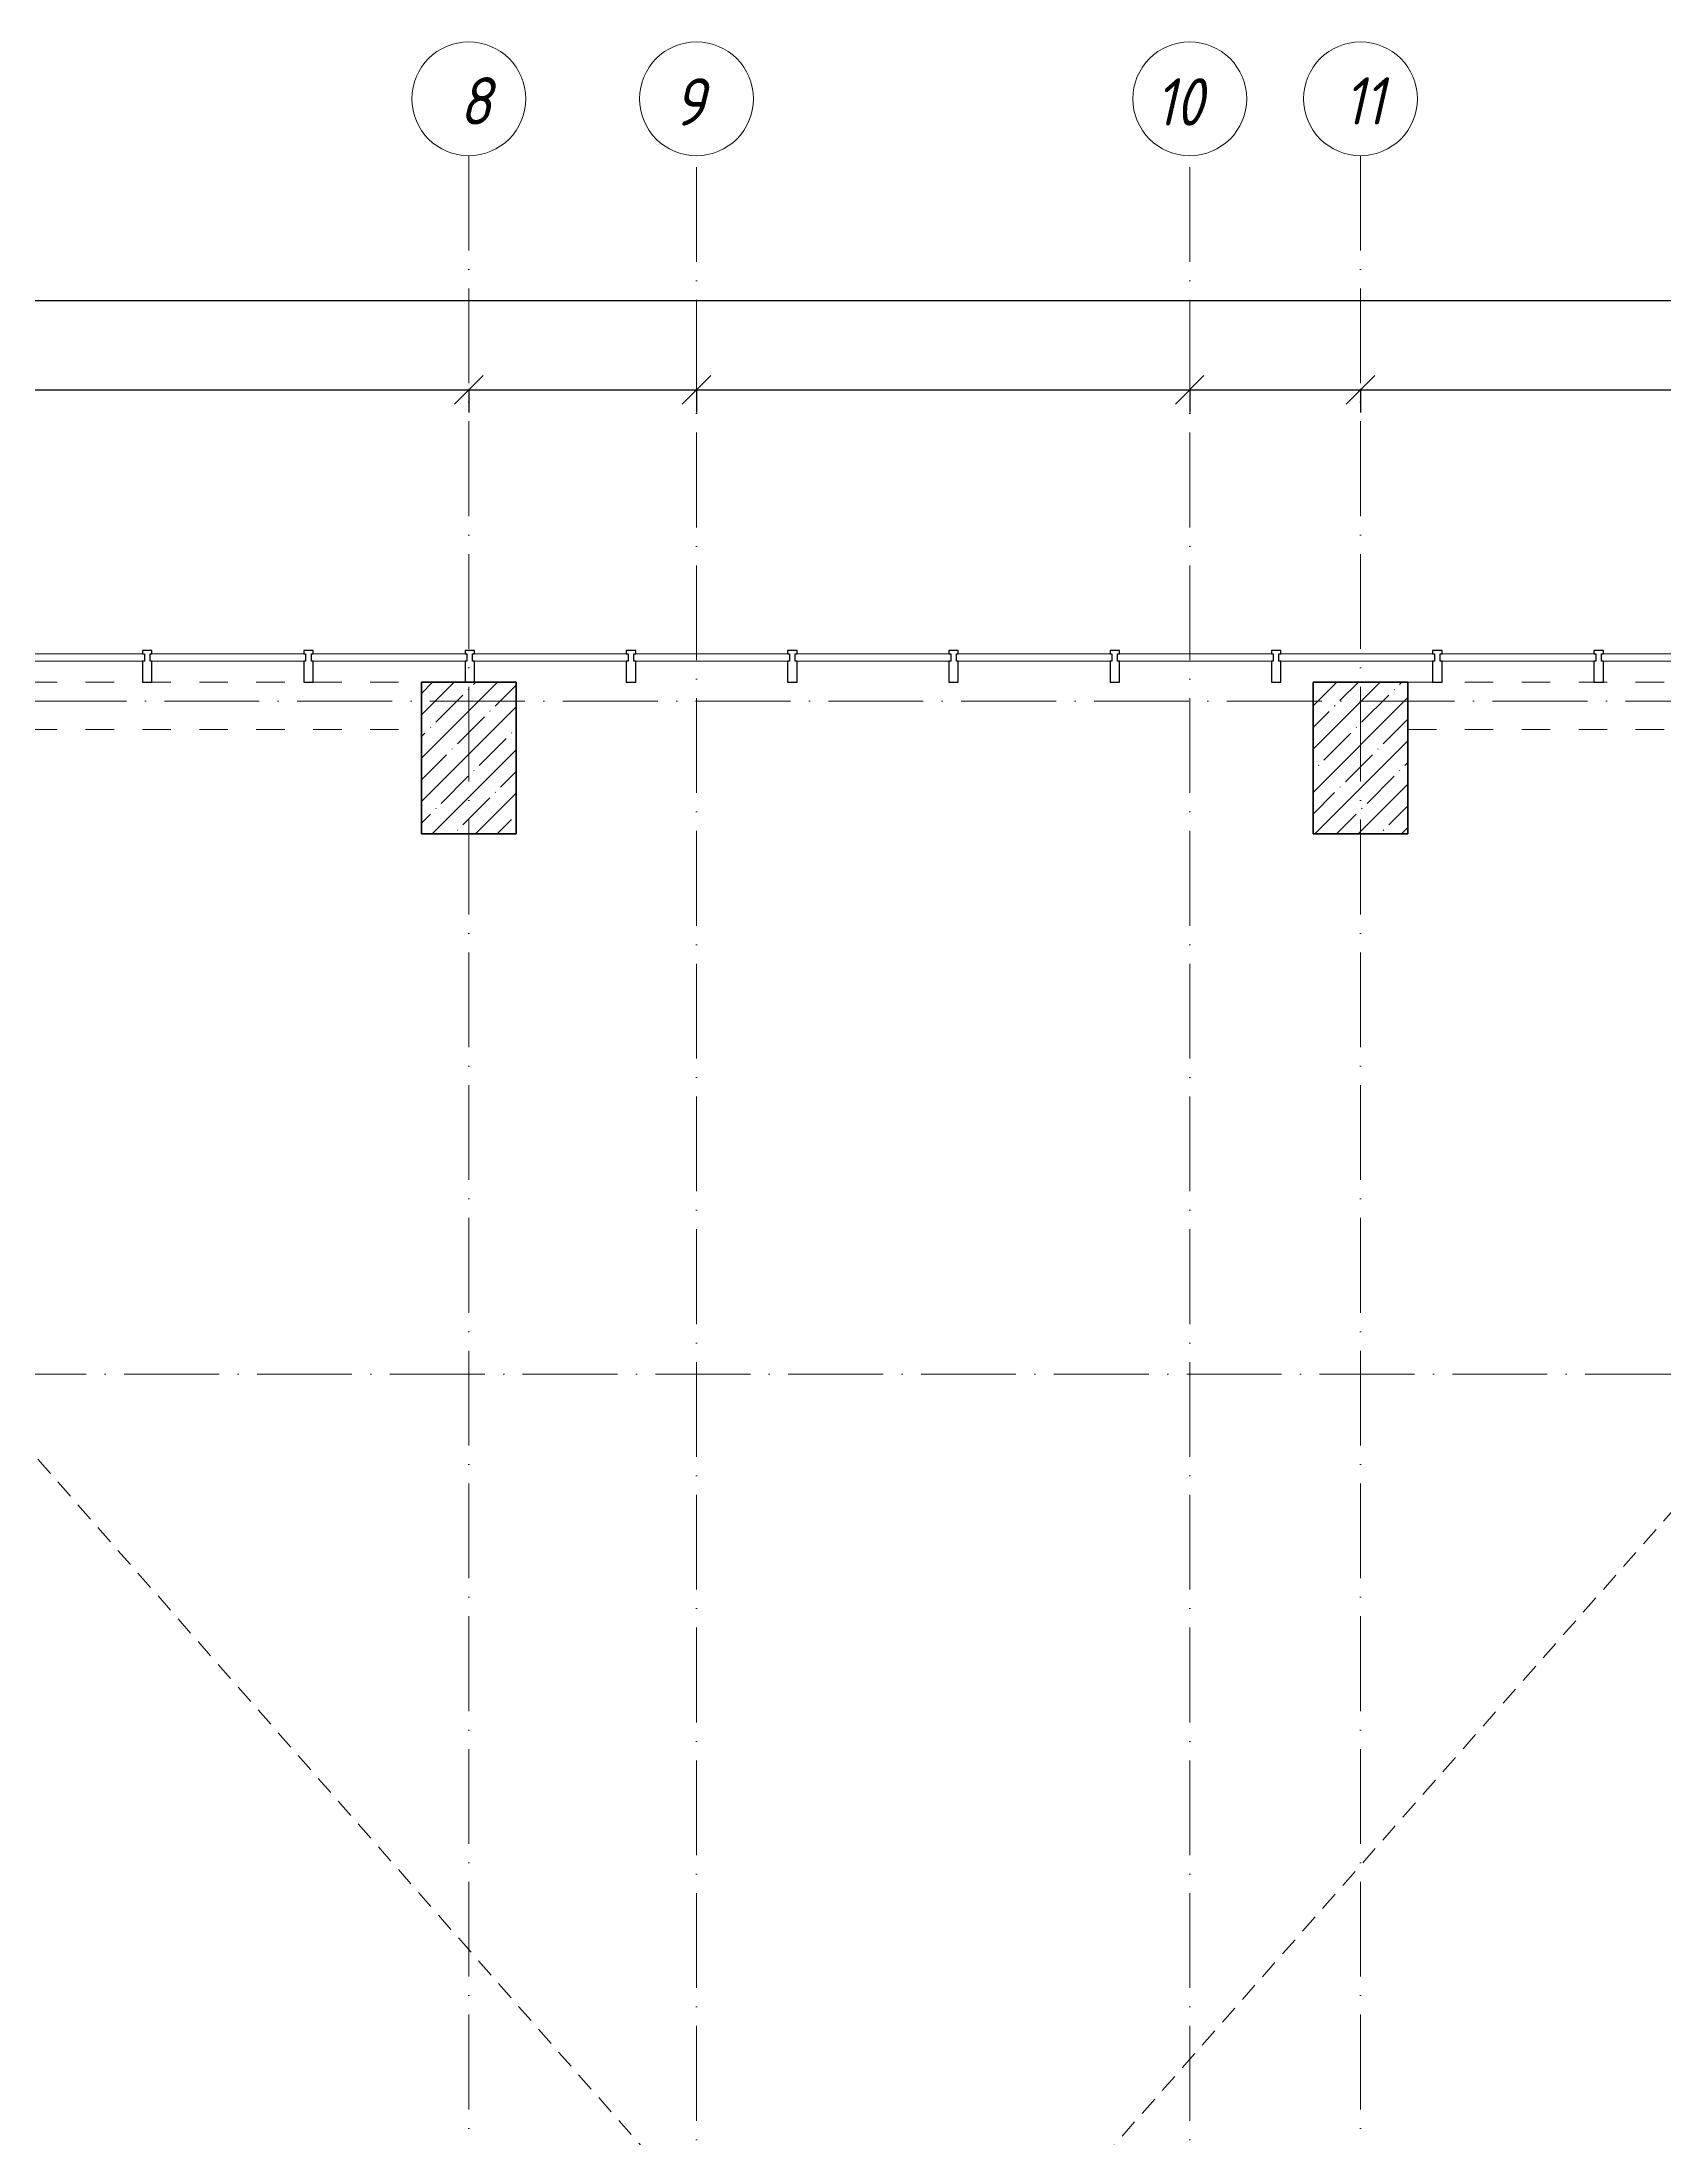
# Model space of a CAD drawing. Header units: millimetres. Extents: x -213536 to 1564669, y -45299 to 942238.
# Drawn here: x 442516 to 451066, y 524725 to 535778 of the extents above; entities that cross this region are included whole.
import ezdxf

# ---------------------------------------------------------------- set-up
doc = ezdxf.new("R2010")
doc.units = ezdxf.units.MM
for name, pattern in [('200_ШТРИХ_ш1п0_6_', [160, 100, -60]), ('50_200_ШТРИХ_1Т_ш5_п1_п1_', [700, 500, -100, 0, -100]), ('Штрих короткий', [300, 150, -150])]:
    doc.linetypes.add(name, pattern=pattern)
for name, color, linetype, lineweight in [('0-1', 7, 'Continuous', 5), ('0-2', 7, 'Continuous', 9), ('3) ЖБ 4м', 3, 'Continuous', 30), ('Импосты витража-1', 7, 'Continuous', 25), ('Линии-1', 7, '200_ШТРИХ_ш1п0_6_', 9), ('Несущие колонны', 7, 'Continuous', 9), ('Несущие колонны-1', 7, 'Continuous', 35), ('Оси', 7, 'Continuous', 9), ('Оси-1', 7, 'Continuous', 20), ('Оси-2', 7, '50_200_ШТРИХ_1Т_ш5_п1_п1_', 9), ('Остекление-1', 7, 'Continuous', 9), ('Перемычка-1', 7, 'Штрих короткий', 9), ('Размеры', 7, 'Continuous', 15)]:
    doc.layers.add(name, color=color, linetype=linetype, lineweight=lineweight)
doc.layers.get('0-2').off()
doc.styles.add('ISOCPEUR_I_1', font='isocpeui.ttf', dxfattribs={"width": 0.85, "height": 2.5})
doc.styles.add('ISOCPEUR_I_5', font='isocpeui.ttf', dxfattribs={"width": 0.85, "height": 2.1})
doc.dimstyles.new('ISO-2_5_0_9К', dxfattribs={"dimscale": 304.8, "dimtxt": 248.995294, "dimasz": 0.492126, "dimexe": 0.393701, "dimexo": 0.328084, "dimgap": 0, "dimtad": 1, "dimdec": 0, "dimzin": 0, "dimdsep": 46, "dimtxsty": 'ISOCPEUR_I_1', "dimblk1": 'OBLIQUE', "dimblk2": 'OBLIQUE', "dimsah": 1, "dimcen": 0.09, "dimdle": 0.393701, "dimazin": 0, "dimtfac": 1, "dimtdec": 4, "dimtix": 1, "dimtmove": 0, "dimatfit": 3, "dimfxl": 1, "dimtvp": 1, "dimtolj": 1, "dimtzin": 0, "dimarcsym": 2})

# ---------------------------------------------------------------- blocks, each defined once
blk = doc.blocks.new('Ось сетки - Круг_Ø6_00__ISO-2_5_0_9K_-16731441-АИ2_03_План отделки стен 3-го этажа _Часть 1_')
at = {"layer": 'Оси-1'}
blk.add_circle((0, 0), 3, dxfattribs=at)
blk = doc.blocks.new('_Oblique')
at = {"color": 0, "linetype": 'ByBlock', "lineweight": -2}
blk.add_line((-0.5, -0.5), (0.5, 0.5), dxfattribs=at)
blk = doc.blocks.new('*D3885')
at = {"layer": 'Defpoints', "color": 0, "lineweight": 30, "transparency": 16777216}
for p in [(444766, 534049), (444766, 533943), (441366, 533908)]:
    blk.add_point(p, dxfattribs=at)
at = {"layer": 'Размеры', "color": 0, "lineweight": -2, "transparency": 16777216}
for p, q in [((441366, 534008), (441366, 534063)), ((441246, 533943), (444886, 533943)), ((444766, 533949), (444766, 533823))]:
    blk.add_line(p, q, dxfattribs=at)
at = {"layer": 'Размеры', "color": 0, "lineweight": -2, "transparency": 16777216, "xscale": 150, "yscale": 150, "zscale": 150, "rotation": 180}
blk.add_blockref('_Oblique', (441366, 533943), dxfattribs=at)
at = {"layer": 'Размеры', "color": 0, "lineweight": -2, "transparency": 16777216, "xscale": 150, "yscale": 150, "zscale": 150}
blk.add_blockref('_Oblique', (444766, 533943), dxfattribs=at)
at = {"layer": 'Размеры', "color": 0, "transparency": 16777216, "insert": (443066, 533944), "char_height": 2.5, "width": 781.46, "attachment_point": 5, "style": 'ISOCPEUR_I_1'}
blk.add_mtext('\\A1;3400', dxfattribs=at)
blk = doc.blocks.new('*D3886')
at = {"layer": 'Defpoints', "color": 0, "lineweight": 30, "transparency": 16777216}
for p in [(444766, 534049), (445966, 534049), (445966, 533943)]:
    blk.add_point(p, dxfattribs=at)
at = {"layer": 'Размеры', "color": 0, "lineweight": -2, "transparency": 16777216}
for p, q in [((444646, 533943), (446086, 533943)), ((444766, 533949), (444766, 533823)), ((445966, 533949), (445966, 533823))]:
    blk.add_line(p, q, dxfattribs=at)
at = {"layer": 'Размеры', "color": 0, "lineweight": -2, "transparency": 16777216, "xscale": 150, "yscale": 150, "zscale": 150, "rotation": 180}
blk.add_blockref('_Oblique', (444766, 533943), dxfattribs=at)
at = {"layer": 'Размеры', "color": 0, "lineweight": -2, "transparency": 16777216, "xscale": 150, "yscale": 150, "zscale": 150}
blk.add_blockref('_Oblique', (445966, 533943), dxfattribs=at)
at = {"layer": 'Размеры', "color": 0, "transparency": 16777216, "insert": (445366, 533944), "char_height": 2.5, "width": 701.02, "attachment_point": 5, "style": 'ISOCPEUR_I_1'}
blk.add_mtext('\\A1;1200', dxfattribs=at)
blk = doc.blocks.new('*D3887')
at = {"layer": 'Defpoints', "color": 0, "lineweight": 30, "transparency": 16777216}
for p in [(445966, 534049), (448566, 534049), (448566, 533943)]:
    blk.add_point(p, dxfattribs=at)
at = {"layer": 'Размеры', "color": 0, "lineweight": -2, "transparency": 16777216}
for p, q in [((445846, 533943), (448686, 533943)), ((445966, 533949), (445966, 533823)), ((448566, 533949), (448566, 533823))]:
    blk.add_line(p, q, dxfattribs=at)
at = {"layer": 'Размеры', "color": 0, "lineweight": -2, "transparency": 16777216, "xscale": 150, "yscale": 150, "zscale": 150, "rotation": 180}
blk.add_blockref('_Oblique', (445966, 533943), dxfattribs=at)
at = {"layer": 'Размеры', "color": 0, "lineweight": -2, "transparency": 16777216, "xscale": 150, "yscale": 150, "zscale": 150}
blk.add_blockref('_Oblique', (448566, 533943), dxfattribs=at)
at = {"layer": 'Размеры', "color": 0, "transparency": 16777216, "insert": (447266, 533944), "char_height": 2.5, "width": 758.48, "attachment_point": 5, "style": 'ISOCPEUR_I_1'}
blk.add_mtext('\\A1;2600', dxfattribs=at)
blk = doc.blocks.new('*D3888')
at = {"layer": 'Defpoints', "color": 0, "lineweight": 30, "transparency": 16777216}
for p in [(448566, 534049), (449466, 534049), (449466, 533943)]:
    blk.add_point(p, dxfattribs=at)
at = {"layer": 'Размеры', "color": 0, "lineweight": -2, "transparency": 16777216}
for p, q in [((448446, 533943), (449586, 533943)), ((448566, 533949), (448566, 533823)), ((449466, 533949), (449466, 533823))]:
    blk.add_line(p, q, dxfattribs=at)
at = {"layer": 'Размеры', "color": 0, "lineweight": -2, "transparency": 16777216, "xscale": 150, "yscale": 150, "zscale": 150, "rotation": 180}
blk.add_blockref('_Oblique', (448566, 533943), dxfattribs=at)
at = {"layer": 'Размеры', "color": 0, "lineweight": -2, "transparency": 16777216, "xscale": 150, "yscale": 150, "zscale": 150}
blk.add_blockref('_Oblique', (449466, 533943), dxfattribs=at)
at = {"layer": 'Размеры', "color": 0, "transparency": 16777216, "insert": (449016, 533944), "char_height": 2.5, "width": 568.86, "attachment_point": 5, "style": 'ISOCPEUR_I_1'}
blk.add_mtext('\\A1;900', dxfattribs=at)
blk = doc.blocks.new('*D3889')
at = {"layer": 'Defpoints', "color": 0, "lineweight": 30, "transparency": 16777216}
for p in [(449466, 534049), (451566, 534049), (451566, 533943)]:
    blk.add_point(p, dxfattribs=at)
at = {"layer": 'Размеры', "color": 0, "lineweight": -2, "transparency": 16777216}
for p, q in [((449346, 533943), (451686, 533943)), ((449466, 533949), (449466, 533823)), ((451566, 533949), (451566, 533823))]:
    blk.add_line(p, q, dxfattribs=at)
at = {"layer": 'Размеры', "color": 0, "lineweight": -2, "transparency": 16777216, "xscale": 150, "yscale": 150, "zscale": 150, "rotation": 180}
blk.add_blockref('_Oblique', (449466, 533943), dxfattribs=at)
at = {"layer": 'Размеры', "color": 0, "lineweight": -2, "transparency": 16777216, "xscale": 150, "yscale": 150, "zscale": 150}
blk.add_blockref('_Oblique', (451566, 533943), dxfattribs=at)
at = {"layer": 'Размеры', "color": 0, "transparency": 16777216, "insert": (450516, 533944), "char_height": 2.5, "width": 701.02, "attachment_point": 5, "style": 'ISOCPEUR_I_1'}
blk.add_mtext('\\A1;2100', dxfattribs=at)
blk = doc.blocks.new('*D3927')
at = {"layer": 'Defpoints', "color": 0, "lineweight": 30, "transparency": 16777216}
for p in [(429166, 534520), (532666, 534520), (532666, 534414)]:
    blk.add_point(p, dxfattribs=at)
at = {"layer": 'Размеры', "color": 0, "lineweight": -2, "transparency": 16777216}
for p, q in [((429046, 534414), (532786, 534414)), ((429166, 534420), (429166, 534294)), ((532666, 534420), (532666, 534294))]:
    blk.add_line(p, q, dxfattribs=at)
at = {"layer": 'Размеры', "color": 0, "lineweight": -2, "transparency": 16777216, "xscale": 150, "yscale": 150, "zscale": 150, "rotation": 180}
blk.add_blockref('_Oblique', (429166, 534414), dxfattribs=at)
at = {"layer": 'Размеры', "color": 0, "lineweight": -2, "transparency": 16777216, "xscale": 150, "yscale": 150, "zscale": 150}
blk.add_blockref('_Oblique', (532666, 534414), dxfattribs=at)
at = {"layer": 'Размеры', "color": 0, "transparency": 16777216, "insert": (480916, 534415), "char_height": 2.5, "width": 1080.26, "attachment_point": 5, "style": 'ISOCPEUR_I_1'}
blk.add_mtext('\\A1;103500', dxfattribs=at)
blk = doc.blocks.new('BSC_Колонна _Прямоугольная - 500х800-V65-АИ2_03_План отделки стен 3-го этажа _Часть 1_')
at = {"layer": 'Несущие колонны'}
h = blk.add_hatch(dxfattribs=at)
h.set_pattern_fill('FP_61', color=256, style=0, pattern_type=2)
h.set_pattern_definition([(45, (-15600, -87100), (-114.04925, 114.04925), []), (45, (-15485.95, -87100), (-114.04925, 114.04925), [201.613, -40.323, 3.353, -36.97])])
h.paths.add_polyline_path([(-250, -400), (250, -400), (250, 400), (-250, 400)], flags=0)
at = {"layer": 'Несущие колонны-1'}
for p, q in [((250, 400), (-250, 400)), ((-250, 400), (-250, -400)), ((250, -400), (250, 400)), ((-250, -400), (250, -400))]:
    blk.add_line(p, q, dxfattribs=at)
blk = doc.blocks.new('BSC_Колонна _Прямоугольная - 500х800-V66-АИ2_03_План отделки стен 3-го этажа _Часть 1_')
at = {"layer": 'Несущие колонны'}
h = blk.add_hatch(dxfattribs=at)
h.set_pattern_fill('FP_62', color=256, style=0, pattern_type=2)
h.set_pattern_definition([(45, (-20300, -87100), (-114.04925, 114.04925), []), (45, (-20185.95, -87100), (-114.04925, 114.04925), [201.613, -40.323, 3.353, -36.97])])
h.paths.add_polyline_path([(-250, -400), (250, -400), (250, 400), (-250, 400)], flags=0)
at = {"layer": 'Несущие колонны-1'}
for p, q in [((250, 400), (-250, 400)), ((-250, 400), (-250, -400)), ((250, -400), (250, 400)), ((-250, -400), (250, -400))]:
    blk.add_line(p, q, dxfattribs=at)
blk = doc.blocks.new('PNS_Панель прямоугольная1 - Нр_Стекло - 40мм-26233875-АИ2_03_План отделки стен 3-го этажа _Часть 1_')
at = {"layer": 'Остекление-1'}
for p, q in [((-400, 40), (400, 40)), ((-410, 0), (410, 0)), ((400, 0), (-400, 0))]:
    blk.add_line(p, q, dxfattribs=at)
blk = doc.blocks.new('Прямоугольный импост - Импост структурный с накладкой - 150мм-26233865-АИ2_03_План отделки стен 3-го этажа _Часть 1_')
at = {"layer": 'Импосты витража-1'}
for p, q in [((-25, 0), (-25, 17)), ((-25, 17), (25, 17)), ((-15, 0), (-25, 0)), ((-15, -40), (-15, 0)), ((25, 0), (15, 0)), ((15, 0), (15, -40)), ((25, 17), (25, 0)), ((-25, -150), (-25, -40)), ((-25, -40), (-15, -40)), ((15, -40), (25, -40)), ((25, -40), (25, -150)), ((25, -150), (-25, -150))]:
    blk.add_line(p, q, dxfattribs=at)
blk = doc.blocks.new('Прямоугольный импост - Импост структурный с накладкой - 150мм-V159-АИ2_03_План отделки стен 3-го этажа _Часть 1_')
at = {"layer": 'Импосты витража-1'}
for p, q in [((-25, 0), (-25, 17)), ((-25, 17), (25, 17)), ((-15, 0), (-25, 0)), ((-15, -40), (-15, 0)), ((25, 0), (15, 0)), ((15, 0), (15, -40)), ((25, 17), (25, 0)), ((-25, -150), (-25, -40)), ((-25, -40), (-15, -40)), ((15, -40), (25, -40)), ((25, -40), (25, -150))]:
    blk.add_line(p, q, dxfattribs=at)
blk = doc.blocks.new('Проем_Дверь_Прямоугольный - 1930х3380h_оконные проемы-27188455-АИ2_03_План отделки стен 3-го этажа _Часть 1_')
at = {"layer": 'Перемычка-1'}
for p, q in [((965, 125), (-965, 125)), ((965, -125), (-965, -125))]:
    blk.add_line(p, q, dxfattribs=at)
blk = doc.blocks.new('Проем_Дверь_Прямоугольный - 2370х3380h_оконные проемы-27188710-АИ2_03_План отделки стен 3-го этажа _Часть 1_')
at = {"layer": 'Перемычка-1'}
for p, q in [((1185, 125), (-1185, 125)), ((1185, -125), (-1185, -125))]:
    blk.add_line(p, q, dxfattribs=at)
blk = doc.blocks.new('0125-Р-ОО-Ш2-АР-о_23_10_2024_rvt-1-АИ2_03_План отделки стен 3-го этажа _Часть 1_')
at = {"layer": 'Линии-1'}
for p, q in [((9950, 87250), (19522, 76350)), ((15978, 76350), (22600, 83875))]:
    blk.add_line(p, q, dxfattribs=at)
at = {"layer": '0-2', "rotation": 180}
for name, p in [('PNS_Панель прямоугольная1 - Нр_Стекло - 40мм-26233875-АИ2_03_План отделки стен 3-го этажа _Часть 1_', (13480, 87650)), ('PNS_Панель прямоугольная1 - Нр_Стекло - 40мм-26233875-АИ2_03_План отделки стен 3-го этажа _Часть 1_', (14330, 87650)), ('PNS_Панель прямоугольная1 - Нр_Стекло - 40мм-26233875-АИ2_03_План отделки стен 3-го этажа _Часть 1_', (15180, 87650)), ('PNS_Панель прямоугольная1 - Нр_Стекло - 40мм-26233875-АИ2_03_План отделки стен 3-го этажа _Часть 1_', (16030, 87650)), ('PNS_Панель прямоугольная1 - Нр_Стекло - 40мм-26233875-АИ2_03_План отделки стен 3-го этажа _Часть 1_', (16880, 87650)), ('PNS_Панель прямоугольная1 - Нр_Стекло - 40мм-26233875-АИ2_03_План отделки стен 3-го этажа _Часть 1_', (17730, 87650)), ('PNS_Панель прямоугольная1 - Нр_Стекло - 40мм-26233875-АИ2_03_План отделки стен 3-го этажа _Часть 1_', (18580, 87650)), ('PNS_Панель прямоугольная1 - Нр_Стекло - 40мм-26233875-АИ2_03_План отделки стен 3-го этажа _Часть 1_', (19430, 87650)), ('PNS_Панель прямоугольная1 - Нр_Стекло - 40мм-26233875-АИ2_03_План отделки стен 3-го этажа _Часть 1_', (20280, 87650)), ('PNS_Панель прямоугольная1 - Нр_Стекло - 40мм-26233875-АИ2_03_План отделки стен 3-го этажа _Часть 1_', (21130, 87650)), ('PNS_Панель прямоугольная1 - Нр_Стекло - 40мм-26233875-АИ2_03_План отделки стен 3-го этажа _Часть 1_', (21980, 87650)), ('Проем_Дверь_Прямоугольный - 2370х3380h_оконные проемы-27188710-АИ2_03_План отделки стен 3-го этажа _Часть 1_', (14165, 87375)), ('Проем_Дверь_Прямоугольный - 1930х3380h_оконные проемы-27188455-АИ2_03_План отделки стен 3-го этажа _Часть 1_', (21515, 87375))]:
    blk.add_blockref(name, p, dxfattribs=at)
at = {"layer": '0-2', "extrusion": (0, 0, -1)}
for name, p in [('Прямоугольный импост - Импост структурный с накладкой - 150мм-26233865-АИ2_03_План отделки стен 3-го этажа _Часть 1_', (-13905, 87650)), ('Прямоугольный импост - Импост структурный с накладкой - 150мм-26233865-АИ2_03_План отделки стен 3-го этажа _Часть 1_', (-14755, 87650)), ('Прямоугольный импост - Импост структурный с накладкой - 150мм-V159-АИ2_03_План отделки стен 3-го этажа _Часть 1_', (-15605, 87650)), ('Прямоугольный импост - Импост структурный с накладкой - 150мм-26233865-АИ2_03_План отделки стен 3-го этажа _Часть 1_', (-16455, 87650)), ('Прямоугольный импост - Импост структурный с накладкой - 150мм-26233865-АИ2_03_План отделки стен 3-го этажа _Часть 1_', (-17305, 87650)), ('Прямоугольный импост - Импост структурный с накладкой - 150мм-26233865-АИ2_03_План отделки стен 3-го этажа _Часть 1_', (-18155, 87650)), ('Прямоугольный импост - Импост структурный с накладкой - 150мм-26233865-АИ2_03_План отделки стен 3-го этажа _Часть 1_', (-19005, 87650)), ('Прямоугольный импост - Импост структурный с накладкой - 150мм-26233865-АИ2_03_План отделки стен 3-го этажа _Часть 1_', (-19855, 87650)), ('Прямоугольный импост - Импост структурный с накладкой - 150мм-26233865-АИ2_03_План отделки стен 3-го этажа _Часть 1_', (-20705, 87650)), ('Прямоугольный импост - Импост структурный с накладкой - 150мм-26233865-АИ2_03_План отделки стен 3-го этажа _Часть 1_', (-21555, 87650))]:
    blk.add_blockref(name, p, dxfattribs=at)
at = {"layer": '0-2'}
for name, p in [('BSC_Колонна _Прямоугольная - 500х800-V65-АИ2_03_План отделки стен 3-го этажа _Часть 1_', (15600, 87100)), ('BSC_Колонна _Прямоугольная - 500х800-V66-АИ2_03_План отделки стен 3-го этажа _Часть 1_', (20300, 87100))]:
    blk.add_blockref(name, p, dxfattribs=at)
blk = doc.blocks.new('3этВверх')
at = {"layer": '0-1'}
blk.add_blockref('0125-Р-ОО-Ш2-АР-о_23_10_2024_rvt-1-АИ2_03_План отделки стен 3-го этажа _Часть 1_', (429166, 444902), dxfattribs=at)
blk = doc.blocks.new('Ос 3 эт верх часть')
at = {"layer": 'Оси-2'}
for p, q in [((444766, 535177.6), (444766, 499613)), ((445966, 499613), (445966, 535177.6)), ((448566, 499613), (448566, 535177.6)), ((449466, 535177.6), (449466, 499613)), ((535374.3, 532302.4), (426847.2, 532302.4)), ((426847.2, 528752.4), (535374.3, 528752.4))]:
    blk.add_line(p, q, dxfattribs=at)
at = {"layer": 'Оси-1', "xscale": 99.99999999999993, "yscale": 99.99999999999993, "zscale": 99.99999999999993, "rotation": 180}
for p in [(444766, 535477.6), (449466, 535477.6)]:
    blk.add_blockref('Ось сетки - Круг_Ø6_00__ISO-2_5_0_9K_-16731441-АИ2_03_План отделки стен 3-го этажа _Часть 1_', p, dxfattribs=at)
at = {"layer": 'Оси-1', "xscale": 99.99999999999993, "yscale": 99.99999999999993, "zscale": 99.99999999999993}
for p in [(445966, 535477.6), (448566, 535477.6)]:
    blk.add_blockref('Ось сетки - Круг_Ø6_00__ISO-2_5_0_9K_-16731441-АИ2_03_План отделки стен 3-го этажа _Часть 1_', p, dxfattribs=at)
at = {"layer": 'Оси', "char_height": 250, "attachment_point": 1, "style": 'ISOCPEUR_I_5'}
for s, insert, width in [('\\fISOCPEUR|b0|i1|c204|p34|;\\W.9;8', (444714.9, 535591.5), 202.025), ('\\fISOCPEUR|b0|i1|c204|p34|;\\W.9;9', (445844.3, 535586.3), 202.025), ('10', (448384.9, 535586.3), 346.329), ('11', (449379.3, 535591.5), 288.607)]:
    blk.add_mtext(s, dxfattribs=dict(at, insert=insert, width=width))
at = {"layer": 'Размеры'}
for base, p1, p2, override, picture, middle in [((532666, 534414), (429166, 534520.1), (532666, 534520.1), {"dimpost": '<>', "dimfxl": 103500}, '*D3927', (480916, 534415.3)), ((444766, 533943.1), (441366, 533907.6), (444766, 534049.2), {"dimpost": '<>', "dimfxl": 3402.949121}, '*D3885', (443066, 533944.4)), ((445966, 533943.1), (444766, 534049.2), (445966, 534049.2), {"dimpost": '<>', "dimfxl": 1200}, '*D3886', (445366, 533944.4)), ((448566, 533943.1), (445966, 534049.2), (448566, 534049.2), {"dimpost": '<>', "dimfxl": 2600}, '*D3887', (447266, 533944.4)), ((449466, 533943.1), (448566, 534049.2), (449466, 534049.2), {"dimpost": '<>', "dimfxl": 900}, '*D3888', (449016, 533944.4)), ((451566, 533943.1), (449466, 534049.2), (451566, 534049.2), {"dimpost": '<>', "dimfxl": 2100}, '*D3889', (450516, 533944.4))]:
    dim = blk.add_linear_dim(base=base, p1=p1, p2=p2, dimstyle='ISO-2_5_0_9К', override=override, dxfattribs=at)
    dim.commit()
    dim.dimension.update_dxf_attribs({"geometry": picture, "text_midpoint": middle})

msp = doc.modelspace()

# ---------------------------------------------------------------- block references
at = {"color": 5, "lineweight": 30}
msp.add_blockref('Ос 3 эт верх часть', (0, 0), dxfattribs=at)
at = {"layer": '3) ЖБ 4м'}
msp.add_blockref('3этВверх', (0, 0), dxfattribs=at)

doc.saveas('drawing.dxf')
